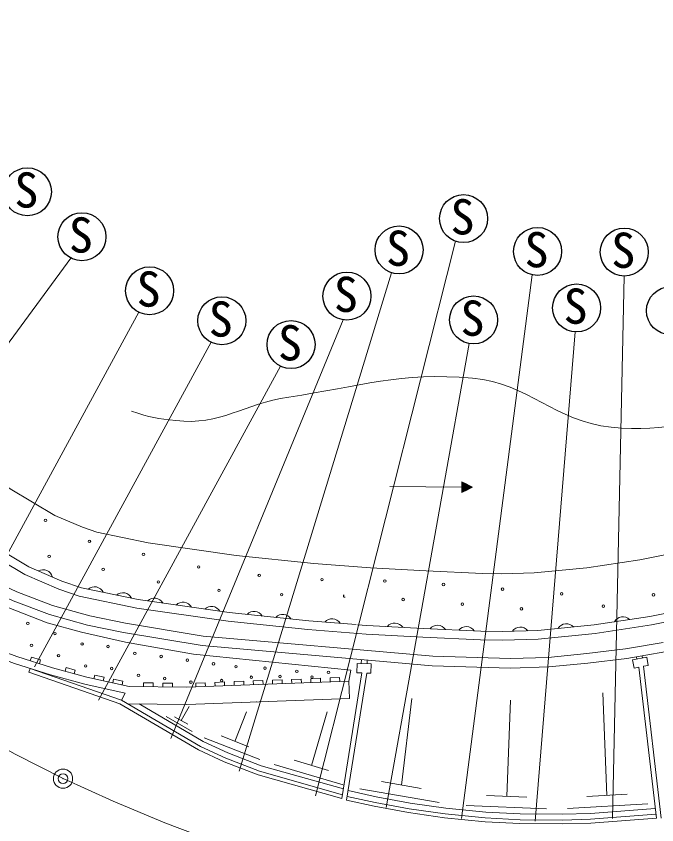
# Model space of a CAD drawing. Units: millimetres, scale not verified. Extents: x 40000 to 680000, y 20000 to 380000.
# Drawn here: x 145583 to 178947, y 262415 to 304531 of the extents above; entities that cross this region are included whole.
import ezdxf
from ezdxf.enums import TextEntityAlignment as Align

# ---------------------------------------------------------------- set-up
doc = ezdxf.new("R2010")
doc.units = ezdxf.units.MM
doc.header["$LTSCALE"] = 1000
doc.header["$PDMODE"] = 32
doc.header["$PDSIZE"] = 500
doc.linetypes.add('CHAIN', pattern=[18.5, 12, -1.5, 3.5, -1.5])
for name, color, linetype, lineweight in [('M-BGD', 7, 'Continuous', 13), ('M-BMK', 2, 'CHAIN', 13), ('M-BMK-SRVR', 3, 'Continuous', 13)]:
    doc.layers.add(name, color=color, linetype=linetype, lineweight=lineweight)
doc.styles.add('ＭＳ ゴシック', font='')
doc.styles.get('ＭＳ ゴシック').set_extended_font_data('MS Gothic')

msp = doc.modelspace()

# ---------------------------------------------------------------- linework, layer by layer
at = {"layer": 'M-BGD'}
for p, q in [((161165, 263929), (168459, 292812)), ((136672, 275929), (148435, 291931)), ((157190, 265206), (165134, 291165)), ((168783, 262746), (172456, 291058)), ((176638, 262746), (177250, 290997)), ((142775, 272199), (151977, 289108)), ((153641, 266910), (162607, 288718)), ((172616, 262604), (174692, 288089)), ((146541, 270646), (155739, 287546)), ((164856, 263314), (169170, 287482)), ((149872, 268904), (159343, 286308)), ((168792, 280285), (168788, 279722)), ((168791, 280172), (169016, 280170)), ((168791, 280153), (169054, 280151)), ((168791, 280135), (169091, 280132)), ((168791, 280116), (169129, 280113)), ((168791, 280097), (169166, 280094)), ((168791, 280078), (169203, 280075)), ((169353, 279999), (168792, 280285)), ((168792, 280266), (168830, 280266)), ((168792, 280247), (168867, 280247)), ((168792, 280228), (168904, 280228)), ((168792, 280210), (168942, 280208)), ((168792, 280191), (168979, 280189)), ((165040, 280032), (168790, 280003)), ((168788, 279722), (169353, 279999)), ((168788, 279778), (168901, 279778)), ((168788, 279760), (168863, 279759)), ((168788, 279741), (168826, 279741)), ((168789, 279910), (169164, 279907)), ((168789, 279891), (169127, 279888)), ((168789, 279872), (169089, 279870)), ((168789, 279853), (169052, 279851)), ((168789, 279835), (169014, 279833)), ((168789, 279816), (168976, 279814)), ((168789, 279797), (168939, 279796)), ((168790, 280041), (169278, 280037)), ((168790, 280022), (169315, 280018)), ((168790, 280003), (169353, 279999)), ((168790, 279985), (169315, 279981)), ((168790, 279966), (169277, 279962)), ((168790, 279947), (169240, 279944)), ((168790, 279928), (169202, 279925)), ((168791, 280060), (169241, 280056)), ((146375, 271150), (146315, 270959)), ((146852, 271000), (146375, 271150)), ((146792, 270809), (146852, 271000)), ((163334, 270821), (163318, 270334)), ((164074, 270797), (163334, 270821)), ((163554, 270814), (163561, 271020)), ((163854, 270804), (163860, 270994)), ((178424, 271144), (177686, 271004)), ((177686, 271004), (177766, 270580)), ((177908, 271046), (177884, 271171)), ((178203, 271102), (178180, 271221)), ((178424, 271144), (178504, 270719)), ((146015, 270655), (146018, 270654)), ((146311, 270562), (146242, 270363)), ((146308, 270552), (151066, 268906)), ((148182, 270607), (148129, 270415)), ((148664, 270476), (148182, 270607)), ((148612, 270283), (148664, 270476)), ((162912, 269902), (163003, 270471)), ((164074, 270797), (164058, 270310)), ((178006, 270625), (177766, 270580)), ((178006, 270625), (178925, 262763)), ((178504, 270719), (178252, 270671)), ((178252, 270671), (179178, 262754)), ((146242, 270363), (150982, 268724)), ((149675, 270218), (149632, 270023)), ((150164, 270111), (149675, 270218)), ((150120, 269916), (150164, 270111)), ((150652, 270003), (150609, 269808)), ((151140, 269895), (150652, 270003)), ((159430, 269969), (158930, 269950)), ((159438, 269769), (159430, 269969)), ((160429, 270007), (159930, 269988)), ((159930, 269988), (159937, 269788)), ((160437, 269807), (160429, 270007)), ((161429, 270045), (160929, 270026)), ((160929, 270026), (160937, 269826)), ((161436, 269845), (161429, 270045)), ((162428, 270083), (161928, 270064)), ((161928, 270064), (161936, 269864)), ((162436, 269883), (162428, 270083)), ((163586, 270326), (162549, 263786)), ((163838, 270317), (162788, 263700)), ((163586, 270326), (163318, 270334)), ((164058, 270310), (163838, 270317)), ((151097, 269700), (151140, 269895)), ((152221, 269808), (152218, 269608)), ((152720, 269802), (152221, 269808)), ((152718, 269602), (152720, 269802)), ((153220, 269795), (153218, 269595)), ((153720, 269789), (153220, 269795)), ((153718, 269589), (153720, 269789)), ((155433, 269816), (154933, 269797)), ((154933, 269797), (154941, 269597)), ((155441, 269616), (155433, 269816)), ((156432, 269854), (155933, 269835)), ((155933, 269835), (155940, 269636)), ((156440, 269655), (156432, 269854)), ((157432, 269893), (156932, 269874)), ((156932, 269874), (156940, 269674)), ((157439, 269693), (157432, 269893)), ((158431, 269931), (157931, 269912)), ((157931, 269912), (157939, 269712)), ((158438, 269731), (158431, 269931)), ((158930, 269950), (158938, 269750)), ((162912, 269902), (162946, 269002)), ((151066, 268906), (151264, 269274)), ((176351, 263950), (176136, 269282)), ((154476, 268679), (151386, 268719)), ((154476, 268679), (162946, 269002)), ((158101, 268824), (158116, 268818)), ((165647, 264487), (166189, 268987)), ((171130, 263896), (171321, 268903)), ((154174, 267844), (154591, 268573)), ((156972, 266763), (157574, 268302)), ((160956, 265510), (161775, 268302)), ((152947, 268149), (152961, 268143)), ((154753, 267272), (153387, 268052)), ((154516, 267649), (153833, 268039)), ((157693, 266481), (156251, 267045)), ((158264, 265814), (155379, 266942)), ((161857, 265246), (160054, 265774)), ((162618, 264502), (159012, 265558)), ((166681, 264309), (164612, 264665)), ((167620, 263580), (163483, 264291)), ((172179, 263854), (170082, 263938)), ((177399, 264010), (175303, 263890)), ((173205, 263253), (169011, 263421)), ((178478, 263511), (174288, 263271))]:
    msp.add_line(p, q, dxfattribs=at)
for points in [[(120134, 291041), (121628, 289769), (121804, 289620), (125679, 285819), (127172, 284794), (130650, 283076), (132782, 282401), (138940, 278441), (142054, 276440), (143788, 275396), (145613, 274542), (147479, 273842), (149419, 273307), (151271, 272920), (155326, 272246), (167275, 271196), (171322, 271069), (173287, 271138), (175295, 271338), (177312, 271581), (179275, 271914)], [(179372, 271423), (177383, 271086), (175350, 270841), (173321, 270639), (171323, 270568), (167245, 270696), (155263, 271750), (151179, 272428), (149302, 272820), (147324, 273366), (145419, 274081), (143553, 274954), (141790, 276015), (138669, 278021), (132568, 281945), (130463, 282610), (126919, 284362), (125360, 285431), (121466, 289251), (121304, 289388), (119645, 290801)], [(217214, 289599), (210075, 285583), (183697, 277561), (180909, 276793), (178069, 276222), (175308, 275806), (172557, 275538), (170883, 275491), (169876, 275505), (166931, 275642), (164041, 275792), (161091, 276029), (157047, 276445), (152461, 277099), (149776, 277662), (149041, 277912), (147601, 278528), (145263, 279918), (141895, 282490)], [(219845, 287715), (211271, 282811), (184532, 274679), (181604, 273873), (178589, 273266), (175677, 272828), (172745, 272542), (170904, 272490), (169786, 272506), (166784, 272645), (163843, 272798), (163362, 272837)], [(219773, 287155), (211451, 282395), (184657, 274247), (181708, 273435), (178667, 272823), (175733, 272381), (172773, 272093), (170907, 272040), (169772, 272057), (166762, 272196), (163813, 272349), (160776, 272593), (156627, 273020), (151864, 273699), (148863, 274328), (147805, 274688), (146034, 275446), (143435, 276991), (140912, 278647), (139703, 279389)], [(151264, 269274), (149167, 269737), (147375, 270227), (145502, 270816), (143908, 271400), (141750, 272409), (140042, 273430), (138397, 274512), (137072, 275373), (135719, 276259), (129854, 280141)], [(163294, 272842), (160817, 273041), (156682, 273467), (151941, 274143), (148982, 274763), (147967, 275109), (146239, 275848), (143673, 277373), (141153, 279027), (139939, 279773)], [(162912, 269902), (154465, 269579), (151471, 269618), (149258, 270106), (147483, 270592), (145625, 271176), (144054, 271751), (141928, 272745), (140244, 273752), (138605, 274830), (138271, 275047)], [(163003, 270471), (154823, 271304), (151270, 271929), (148983, 272442), (147192, 272943), (144378, 274023)], [(150982, 268724), (155083, 266320), (156416, 265696), (158191, 265020), (162549, 263786)], [(151066, 268906), (155176, 266497), (156494, 265880), (158254, 265210), (162580, 263985)], [(151992, 268711), (155316, 266763), (156611, 266156), (158349, 265495), (162628, 264283)], [(162867, 264195), (164334, 263869), (166095, 263548), (167955, 263283), (170037, 263072), (171831, 262980), (174024, 262965), (175486, 263008), (178867, 263260)], [(162788, 263700), (164235, 263379), (166014, 263054), (167895, 262786), (169999, 262573), (171816, 262481), (174030, 262465), (175512, 262509), (178925, 262763)], [(162820, 263898), (164275, 263575), (166047, 263251), (167919, 262985), (170014, 262772), (171822, 262681), (174028, 262665), (175501, 262708), (178902, 262962)]]:
    msp.add_lwpolyline(points, dxfattribs=at)
at = {"layer": 'M-BGD', "lineweight": 25}
for centre in [(146168, 295385), (168882, 293988), (149007, 293043), (165524, 292353), (172736, 292277), (177253, 292247), (152532, 290228), (162808, 289952), (174769, 289336), (179657, 289189), (156294, 288666), (169401, 288711), (159898, 287428)]:
    msp.add_circle(centre, 1250, dxfattribs=at)
at = {"layer": 'M-BGD'}
for centre in [(147113, 278271), (149399, 277179), (147304, 276396), (152212, 276501), (155084, 275847), (150116, 275718), (158242, 275409), (152989, 275064), (161507, 275185), (164781, 275111), (156146, 274626), (167835, 274930), (170913, 274689), (159412, 274402), (165739, 274147), (173991, 274448), (178775, 274393), (168817, 273906), (176160, 273804), (171895, 273665), (146193, 272909), (147605, 272373), (146380, 271762), (149017, 271837), (150366, 271704), (147792, 271226), (151764, 271346), (153132, 271185), (154495, 270992), (155858, 270798), (149204, 270690), (150554, 270557), (157028, 270648), (158540, 270572), (160201, 270412), (161851, 270357), (151952, 270199), (153319, 270038), (156282, 269928), (157827, 270101), (159324, 270141), (160985, 270111), (154682, 269845)]:
    msp.add_circle(centre, 65.2, dxfattribs=at)
for centre, radius, start, end in [((146985, 275203), 500, 13.6965, 119.9567), ((149666, 274313), 500, 25.0342, 131.2944), ((151134, 274005), 500, 25.0342, 131.2944), ((152784, 273720), 500, 28.7572, 135.0174), ((162686, 274328), 65.2, 113.4326, 291.1903), ((154269, 273508), 500, 28.7572, 135.0174), ((155754, 273296), 500, 28.7572, 135.0174), ((157973, 273033), 500, 30.9918, 137.252), ((159465, 272879), 500, 30.9918, 137.252), ((162032, 272643), 500, 32.2687, 138.529), ((165298, 272422), 500, 33.8963, 140.1565), ((177178, 272751), 500, 45.4298, 151.6901), ((167522, 272311), 500, 34.2236, 140.4838), ((169020, 272241), 500, 34.2236, 140.4838), ((171833, 272216), 500, 38.4816, 144.7418), ((174240, 272387), 500, 42.438, 148.6982)]:
    msp.add_arc(centre, radius, start, end, dxfattribs=at)
for points, knots in [([(151589, 283967), (152547, 283623), (152977, 283577), (153890, 283468), (156222, 283189), (157452, 284351), (159775, 284694), (163491, 285243), (165600, 286018), (169341, 285678), (172323, 285407), (173590, 283426), (176569, 283126), (179503, 282830), (181329, 283411), (183930, 284800), (185933, 285870), (186554, 287215), (188477, 288424), (192797, 291139), (196094, 290830), (200712, 293000), (202553, 293864), (203757, 294147), (205285, 295489), (206640, 296680), (206852, 297835), (207686, 299434), (208682, 301344), (208932, 302116), (209793, 304531)], [0, 0, 0, 0, 1, 1, 1, 2, 2, 2, 3, 3, 3, 4, 4, 4, 5, 5, 5, 6, 6, 6, 7, 7, 7, 8, 8, 8, 9, 9, 9, 10, 10, 10, 10]), ([(138017, 262568), (140427, 261151), (141370, 260788), (143069, 259102), (143557, 258618), (143799, 258316), (144269, 257815), (146063, 255902), (147080, 254841), (148868, 252922), (149782, 251941), (150221, 251319), (151192, 250394), (152088, 249540), (152637, 249107), (153640, 248383), (155154, 247290), (155885, 246435), (157609, 245719), (158038, 245542), (158302, 245507), (158742, 245360), (160825, 244665), (161499, 244257), (163897, 243119)], [0, 0, 0, 0, 1, 1, 1, 2, 2, 2, 3, 3, 3, 4, 4, 4, 5, 5, 5, 6, 6, 6, 7, 7, 7, 8, 8, 8, 8]), ([(164160, 243780), (161642, 245116), (160963, 245554), (158806, 246457), (158508, 246582), (158334, 246634), (158041, 246770), (156309, 247575), (155480, 248295), (153887, 249348), (152918, 249988), (152383, 250366), (151503, 251123), (150532, 251957), (150064, 252510), (149159, 253415), (147327, 255248), (146416, 256389), (144554, 258191), (144141, 258591), (143909, 258816), (143482, 259202), (141717, 260797), (140926, 261196), (138547, 262772)], [0, 0, 0, 0, 1, 1, 1, 2, 2, 2, 3, 3, 3, 4, 4, 4, 5, 5, 5, 6, 6, 6, 7, 7, 7, 8, 8, 8, 8])]:
    msp.add_open_spline(points, degree=3, knots=knots, dxfattribs=at)
at = {"layer": 'M-BMK'}
msp.add_lwpolyline([(119334, 286051), (122635, 282836), (125902, 279792), (129021, 277106), (130322, 276086), (132928, 274198), (136097, 271941), (138498, 270335), (142416, 267881), (145539, 266087), (148024, 264820), (150629, 263640), (153328, 262511), (155951, 261523), (158848, 260579), (161050, 260041), (163991, 259392), (167132, 258895), (168636, 258696), (171554, 258487), (173658, 258472), (176972, 258553), (179437, 258767)], dxfattribs=at)
at = {"layer": 'M-BMK-SRVR'}
msp.add_circle((148024, 264820), 500, dxfattribs=at)
msp.add_point((148024, 264820), dxfattribs=at)

# ---------------------------------------------------------------- texts
at = {"layer": 'M-BGD', "style": 'ＭＳ ゴシック'}
for p in [(145489, 294012), (168203, 292615), (148328, 291669), (164846, 290979), (172057, 290903), (176574, 290874), (151854, 288854), (162129, 288578), (174090, 287963), (155615, 287293), (168722, 287337), (159219, 286054)]:
    msp.add_text('S', height=1833, dxfattribs=at).set_placement(p, align=Align.BOTTOM_LEFT)

doc.saveas('drawing.dxf')
